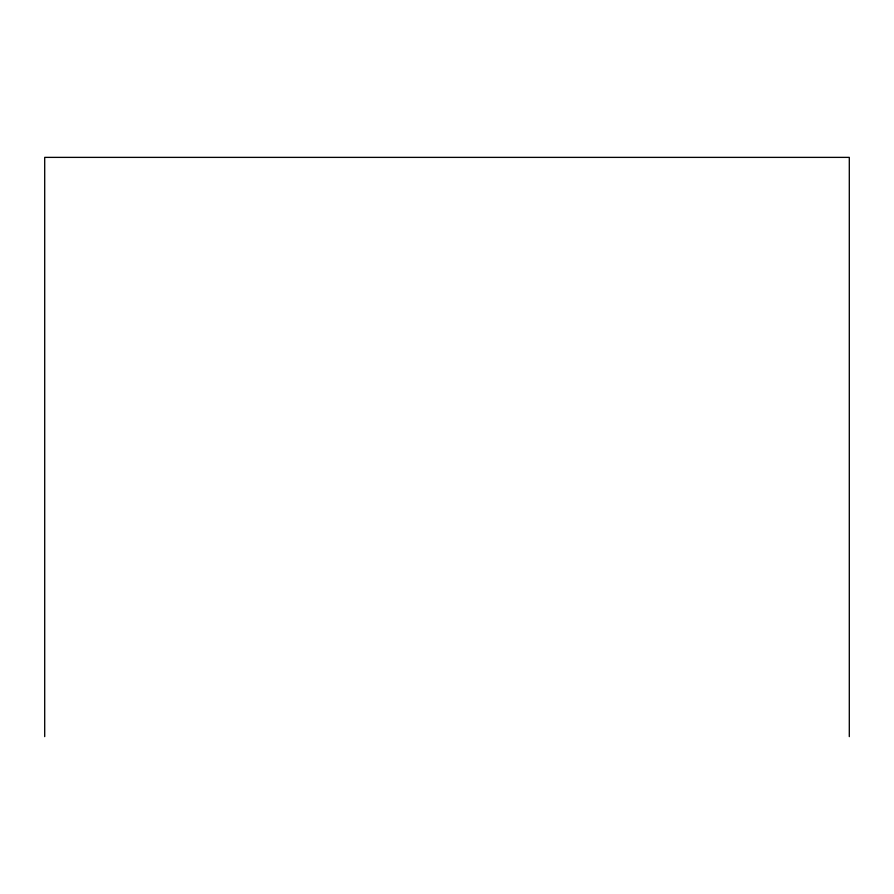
<?xml version="1.0" encoding="UTF-8"?>
<svg xmlns="http://www.w3.org/2000/svg" width="894" height="894" viewBox="0 0 894 894"><rect width="100%" height="100%" fill="white"/><g stroke="black" fill="none" stroke-linecap="round" stroke-linejoin="round"><path stroke-width="1.34" d="M849.3 736.622L849.3 157.378L44.7 157.378L44.7 736.622"/></g></svg>
